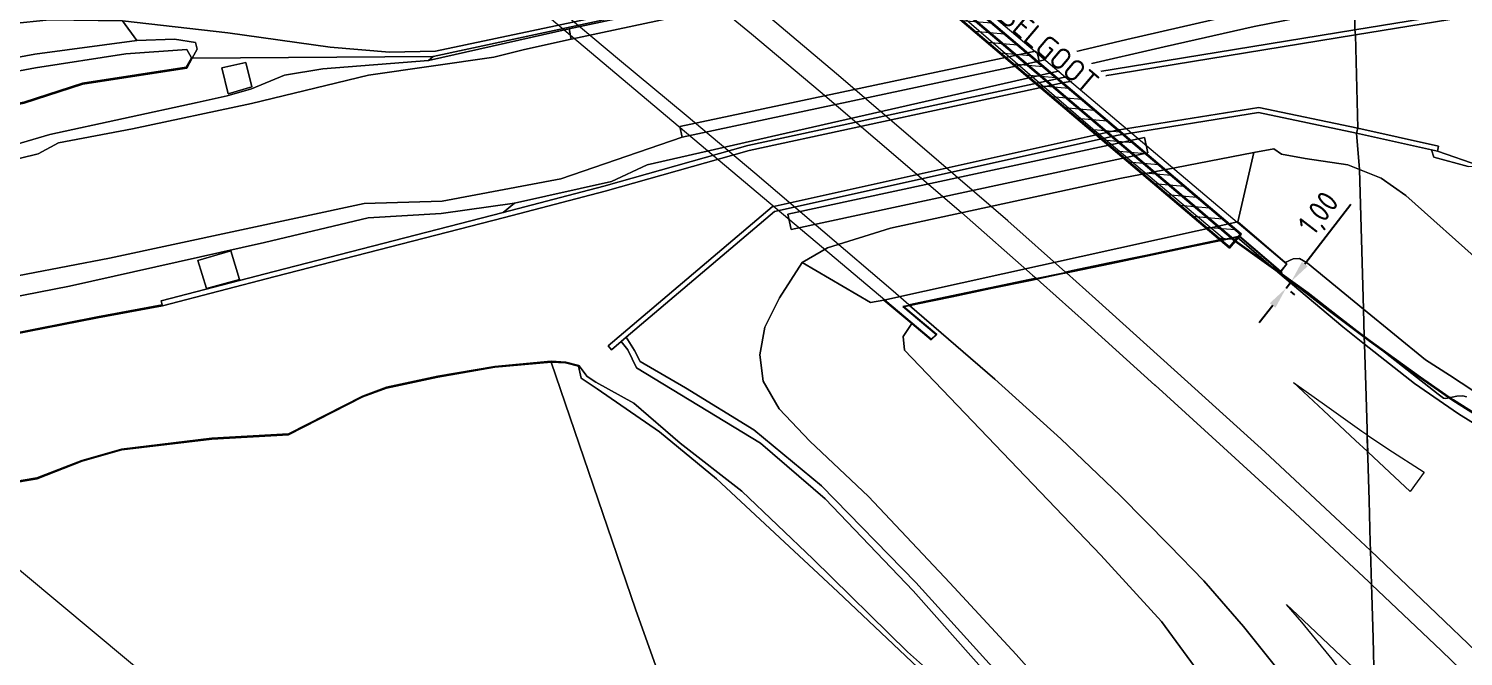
# Model space of a CAD drawing. Header units: metres. Extents: x 112942 to 118371, y 496117 to 499046.
# Drawn here: x 117547.8 to 117711.8, y 496791 to 496862.8 of the extents above; entities that cross this region are included whole.
import ezdxf
from ezdxf.enums import TextEntityAlignment as Align

# ---------------------------------------------------------------- set-up
doc = ezdxf.new("R2010")
doc.units = ezdxf.units.M
doc.linetypes.add('XX-AFBREEK', pattern=[7, 4, -1, 1, -1])
for name, color, linetype, lineweight in [('B-WE-OG-TOPOKAART-G', 253, 'Continuous', 18), ('N-WE-KL-DATA_GLASVEZEL-G', 90, 'KL-GLASVEZEL-N', 35), ('N-WE-KL-DATA_GLASVEZEL-M', 7, 'Continuous', 18), ('N-WE-KL-DATA_KABELGOOT-A', 92, 'Continuous', 18), ('N-WE-KL-DATA_KABELGOOT-G', 90, 'Continuous', 35), ('N-WE-KL-DATA_KABELGOOT-T25', 7, 'Continuous', 25), ('X-XX-AL-AFBREEKLIJN-G', 7, 'XX-AFBREEK', 18)]:
    doc.layers.add(name, color=color, linetype=linetype, lineweight=lineweight)
doc.styles.add('ISO', font='isocp.shx')
doc.styles.add('NLCS-ISO-T25', font='NLCS-ISO.ttf', dxfattribs={"height": 2.5})
doc.linetypes.add('KL-GLASVEZEL-N', pattern='A,4,-1,[101,NLCS.SHX,S=0.5,R=0,X=0,Y=0],-1,4,-1,["G",Standard,S=1,R=0,X=-0.25,Y=-0.5],-1.5', length=12.5)
doc.dimstyles.new('ISO', dxfattribs={"dimtxt": 2.5, "dimasz": 2.5, "dimexe": 1.25, "dimexo": 0.625, "dimtad": 1, "dimtxsty": 'ISO', "dimcen": 2.5, "dimadec": 0, "dimazin": 0, "dimtfac": 1, "dimtmove": 0, "dimatfit": 3, "dimfxl": 1, "dimarcsym": 0})

# ---------------------------------------------------------------- blocks, each defined once
blk = doc.blocks.new('*D6')
at = {"layer": 'Defpoints', "color": 0, "transparency": 16777216}
for p in [(117692.1, 496833.91, 6.77), (117692.1, 496833.91), (117691.49, 496833.12, 6.77)]:
    blk.add_point(p, dxfattribs=at)
at = {"layer": 'N-WE-KL-DATA_GLASVEZEL-M', "color": 0, "lineweight": -2, "transparency": 16777216}
for p, q in [((117693.63, 496835.89), (117698.91, 496842.71)), ((117691.49, 496833.12), (117692.1, 496833.91)), ((117691.98, 496832.74), (117692.47, 496832.36)), ((117692.59, 496833.53), (117693.09, 496833.15)), ((117689.96, 496831.14), (117688.42, 496829.17))]:
    blk.add_line(p, q, dxfattribs=at)
at = {"layer": 'N-WE-KL-DATA_GLASVEZEL-M', "color": 0, "transparency": 16777216}
for points in [[(117693.3, 496836.14), (117693.96, 496835.63), (117692.1, 496833.91)], [(117689.63, 496831.4), (117690.28, 496830.89), (117691.49, 496833.12)]]:
    blk.add_solid(points, dxfattribs=at)
at = {"layer": 'N-WE-KL-DATA_GLASVEZEL-M', "color": 0, "transparency": 16777216, "insert": (117695.4, 496841.55), "char_height": 2.5, "attachment_point": 5, "rotation": 52.2475, "style": 'ISO'}
blk.add_mtext('1,00', dxfattribs=at)

msp = doc.modelspace()

# ---------------------------------------------------------------- hatches: boundary and pattern name
at = {"layer": 'N-WE-KL-DATA_KABELGOOT-A'}
h = msp.add_hatch(dxfattribs=at)
h.set_pattern_fill('ANSI31', color=256, scale=0.35, style=0)
h.set_pattern_definition([(355, (117036.4678, 496814.0653), (0.0968518, 1.1070214), [])])
h.paths.add_polyline_path([(117635.454, 496879.831), (117685.008, 496837.766), (117686.302, 496839.291), (117636.748, 496881.356)])

# ---------------------------------------------------------------- linework, layer by layer
at = {"layer": 'B-WE-OG-TOPOKAART-G'}
for points, elevation in [([(117566.36, 496859.469), (117565.771, 496858.383), (117553.928, 496856.554), (117547.218, 496854.378), (117537.726, 496852.391), (117522.338, 496849.379), (117510.49, 496847.297), (117506.579, 496846.121), (117494.388, 496843.603), (117472.914, 496839.715), (117472.252, 496842.667), (117487.014, 496846.058), (117495.104, 496847.732), (117514.646, 496851.647), (117536.706, 496856.113), (117548.556, 496858.328), (117558.846, 496859.933), (117565.823, 496860.402), (117566.36, 496859.469)], -1.425), ([(117573.277, 496856.143), (117570.548, 496855.344), (117569.824, 496858.307), (117572.59, 496858.92), (117573.277, 496856.143)], -0.787), ([(117569.824, 496858.307), (117570.548, 496855.344), (117573.277, 496856.143), (117572.59, 496858.92), (117569.824, 496858.307)], -0.787), ([(117570.882, 496837.39), (117571.859, 496834.106), (117568.086, 496833.093), (117567.107, 496836.294), (117570.882, 496837.39)], -0.822), ([(117567.107, 496836.294), (117568.086, 496833.093), (117571.859, 496834.106), (117570.882, 496837.39), (117567.107, 496836.294)], -0.822)]:
    msp.add_lwpolyline(points, close=True, dxfattribs=dict(at, elevation=elevation))
for points in [[(117698.311, 496901.104, -1.225), (117698.381, 496898.687, -1.279), (117694.246, 496897.915, -1.257), (117680.282, 496895.357, -1.257), (117677.7, 496894.695, -1.218), (117673.399, 496893.591, -1.153), (117668.299, 496891.233, -1.12), (117664, 496887.78, -1.093), (117654.456, 496877.178, -0.193), (117649.097, 496873.498, -0.19), (117645.347, 496871.615, -0.184), (117641.032, 496870.136, -0.085), (117594.278, 496860.208, 0.092), (117589.011, 496860.121, -0.1), (117582.241, 496860.684, -0.332), (117570.513, 496862.319, -0.671), (117558.475, 496863.702, -0.863), (117550.129, 496863.815, -0.903), (117544.163, 496863.186, -0.918)], [(117675.65, 496878.677, -1.18), (117665.076, 496876.978, -0.57), (117663.116, 496877.723, -0.369), (117657.993, 496875.18, 0.022), (117649.832, 496871.377, 0.005), (117609.532, 496862.778, -0.045), (117593.471, 496859.167, 0.069), (117594.014, 496859.617, -0.163), (117649.681, 496871.624, -0.193), (117659.694, 496877.4, -0.233), (117663.741, 496879.948, -0.713), (117665.381, 496878.886, -0.8), (117668.286, 496879.414, -0.903), (117678.712, 496882.492, -0.958), (117698.719, 496886.994, -1.074), (117698.835, 496883.003, -1.22), (117693.015, 496881.694, -1.21), (117675.65, 496878.677, -1.18)], [(117599.124, 496872.066, 6.957), (117599.791, 496872.212, 7.097), (117614.385, 496875.404, 7.526), (117617.023, 496875.982, 7.436), (117635.745, 496880.078, 7.775), (117637.299, 496880.418, 7.895), (117633.824, 496883.439, 7.686), (117634.494, 496884.154, 7.665), (117634.56, 496884.095, 7.604), (117691.522, 496835.899, 8.015), (117690.902, 496835.104, 7.889), (117690.862, 496835.053, 8.051), (117686.175, 496839.071, 8.087), (117684.416, 496838.703, 7.928), (117665.78, 496834.804, 7.583), (117662.973, 496834.217, 7.634), (117648.714, 496831.234, 7.289), (117647.695, 496831.021, 7.183), (117651.502, 496827.839, 7.147), (117650.928, 496827.292, 7.143), (117594.246, 496875.045, 6.957), (117594.711, 496875.63, 6.957), (117599.124, 496872.066, 6.957)], [(117698.882, 496881.357, 0.188), (117699.293, 496867.171, 0.27), (117687.086, 496864.736, 0.276), (117673.296, 496861.565, 0.227), (117668.145, 496860.335, 0.128), (117663.256, 496859.076, -0.098), (117663.002, 496860.271, 0.116), (117622.188, 496851.59, 0.197), (117622.442, 496850.395, 0.004), (117608.576, 496845.623, 0.16), (117595.042, 496843.073, 0.16), (117586.094, 496842.815, 0.223), (117556.994, 496836.539, 0.083), (117528.39, 496831.055, 0.213)], [(117531.104, 496844.127, 0.373), (117548.835, 496848.5, 0.307), (117551.158, 496849.739, 0.303), (117559.632, 496851.33, 0.25), (117573.217, 496854.256, 0.337), (117586.594, 496857.495, 0.337), (117600.925, 496859.542, 0.465), (117604.45, 496860.41, 0.445), (117609.781, 496861.611, 0.447), (117650.081, 496870.209, 0.451), (117666.331, 496875.357, 0.42), (117682.043, 496877.984, 0.183), (117698.882, 496881.357, 0.188)], [(117684.406, 496838.752, 7.928), (117680.077, 496837.846, 7.788), (117675.611, 496836.912, 7.691), (117671.275, 496836.005, 7.566), (117667.069, 496835.125, 7.469), (117666.28, 496834.96, 7.459), (117659.678, 496840.817, 7.457), (117649.885, 496849.237, 7.453), (117640.09, 496857.648, 7.406), (117631.819, 496864.62, 7.387), (117623.385, 496871.618, 7.348), (117617.823, 496876.106, 7.329), (117618.699, 496876.298, 7.356), (117622.998, 496877.238, 7.451), (117627.36, 496878.192, 7.54), (117631.793, 496879.162, 7.673), (117635.755, 496880.029, 7.775), (117652.488, 496865.948, 7.841), (117669.417, 496851.356, 7.85), (117684.406, 496838.752, 7.928)], [(117649.681, 496871.624, -0.193), (117594.014, 496859.617, -0.163), (117566.448, 496859.422, -1.127), (117567.021, 496860.46, -0.922), (117566.818, 496861.225, -0.832), (117564.416, 496861.598, -0.88), (117560.11, 496861.439, -0.998), (117558.475, 496863.702, -0.863), (117570.513, 496862.319, -0.671), (117582.241, 496860.684, -0.332), (117589.011, 496860.121, -0.1), (117594.278, 496860.208, 0.092), (117641.032, 496870.136, -0.085)], [(117649.832, 496871.377, 0.005), (117650.081, 496870.209, 0.451), (117609.781, 496861.611, 0.447), (117609.532, 496862.778, -0.045), (117649.832, 496871.377, 0.005)], [(117622.806, 496868.472, 7.515), (117630.379, 496862.207, 7.539), (117638.234, 496855.592, 7.566), (117646.61, 496848.456, 7.584), (117654.405, 496841.759, 7.594), (117662.522, 496834.613, 7.596), (117662.913, 496834.255, 7.597)], [(117711.529, 496864.649, -0.915), (117738.958, 496869.07, -1.008), (117739.01, 496868.748, -0.952), (117739.05, 496868.497, -1.446), (117711.622, 496864.076, -1.446), (117699.439, 496862.1, -1.446), (117699.346, 496862.673, -0.894), (117711.529, 496864.649, -0.915)], [(117713.656, 496847.096, -1.446), (117708.801, 496848.8, -1.446), (117708.925, 496849.367, -1.446), (117699.686, 496851.403, -1.446), (117699.439, 496862.1, -1.446), (117711.622, 496864.076, -1.446), (117739.05, 496868.497, -1.446)], [(117528.39, 496831.055, 0.213), (117556.994, 496836.539, 0.083), (117586.094, 496842.815, 0.223), (117595.042, 496843.073, 0.16), (117608.576, 496845.623, 0.16), (117622.442, 496850.395, 0.004), (117663.256, 496859.076, -0.098), (117668.145, 496860.335, 0.128), (117673.296, 496861.565, 0.227), (117687.086, 496864.736, 0.276), (117699.293, 496867.171, 0.27), (117699.347, 496865.29, -0.89)], [(117711.529, 496864.649, -0.915), (117699.346, 496862.673, -0.894), (117699.347, 496865.29, -0.89), (117706.152, 496866.62, -0.813), (117710.987, 496867.453, -0.909), (117711.529, 496864.649, -0.915)], [(117699.347, 496865.29, -0.89), (117687.835, 496863.041, -1.02), (117677.539, 496860.701, -0.922), (117668.284, 496858.598, -0.833), (117618.447, 496847.213, -0.734), (117614.377, 496845.33, -0.804), (117603.294, 496842.848, -0.88), (117594.898, 496841.651, -0.992), (117586.581, 496841.148, -1.053), (117574.722, 496838.325, -1.141), (117552.407, 496833.368, -1.203), (117526.462, 496828.3, -1.2)], [(117629.971, 496849.43, -0.604), (117613.504, 496844.772, -0.593), (117601.997, 496841.764, -0.822), (117603.294, 496842.848, -0.88), (117614.377, 496845.33, -0.804), (117618.447, 496847.213, -0.734), (117668.284, 496858.598, -0.833), (117677.539, 496860.701, -0.922), (117687.835, 496863.041, -1.02), (117699.347, 496865.29, -0.89), (117699.346, 496862.673, -0.894), (117666.007, 496857.219, -0.601), (117629.971, 496849.43, -0.604)], [(117662.913, 496834.255, 7.597), (117661.98, 496834.06, 7.576), (117657.644, 496833.153, 7.459), (117653.233, 496832.23, 7.352), (117649.109, 496831.368, 7.239), (117648.366, 496831.212, 7.205), (117646.573, 496832.772, 7.216), (117638.53, 496839.632, 7.184), (117630.759, 496846.277, 7.176), (117622.898, 496852.88, 7.14), (117615.292, 496859.204, 7.114), (117607.571, 496865.661, 7.085)], [(117558.475, 496863.702, -0.863), (117560.11, 496861.439, -0.998), (117548.446, 496859.884, -1.02), (117535.047, 496857.386, -1.149), (117516.429, 496853.634, -1.152), (117496.36, 496848.961, -1.155), (117484.284, 496847.135, -1.118), (117471.928, 496843.919, -1.076), (117470.876, 496848.168, -1.123), (117499.883, 496854.82, -1.127), (117529.969, 496860.393, -0.967), (117544.163, 496863.186, -0.918), (117550.129, 496863.815, -0.903), (117558.475, 496863.702, -0.863)], [(117560.11, 496861.439, -0.998), (117564.416, 496861.598, -0.88), (117566.818, 496861.225, -0.832), (117567.021, 496860.46, -0.922), (117566.448, 496859.422, -1.127), (117566.36, 496859.469, -1.425), (117565.823, 496860.402, -1.425), (117558.846, 496859.933, -1.425), (117548.556, 496858.328, -1.425), (117536.706, 496856.113, -1.425), (117514.646, 496851.647, -1.425), (117495.104, 496847.732, -1.425), (117487.014, 496846.058, -1.425), (117472.252, 496842.667, -1.425), (117471.928, 496843.919, -1.076), (117484.284, 496847.135, -1.118), (117496.36, 496848.961, -1.155), (117516.429, 496853.634, -1.152), (117535.047, 496857.386, -1.149), (117548.446, 496859.884, -1.02), (117560.11, 496861.439, -0.998)], [(117609.532, 496862.778, -0.045), (117609.781, 496861.611, 0.447), (117604.45, 496860.41, 0.445), (117600.925, 496859.542, 0.465), (117586.594, 496857.495, 0.337), (117573.217, 496854.256, 0.337), (117559.632, 496851.33, 0.25), (117551.158, 496849.739, 0.303), (117548.835, 496848.5, 0.307), (117531.104, 496844.127, 0.373)], [(117533.832, 496825.45, -1.445), (117555.634, 496829.749, -1.445), (117563.053, 496831.118, -1.445), (117575.954, 496834.452, -1.445), (117602.143, 496841.203, -1.445), (117613.656, 496844.212, -1.445), (117630.111, 496848.867, -1.445), (117666.115, 496856.649, -1.445), (117699.439, 496862.1, -1.446)], [(117544.328, 496848.965, -0.868), (117550.184, 496850.699, -0.845), (117567.009, 496854.352, -0.787), (117570.434, 496855.11, -0.793), (117573.236, 496855.908, -0.697), (117576.983, 496857.461, -0.61), (117581.394, 496858.207, -0.369), (117593.471, 496859.167, 0.069), (117609.532, 496862.778, -0.045)], [(117699.439, 496862.1, -1.446), (117666.115, 496856.649, -1.445), (117630.111, 496848.867, -1.445), (117613.656, 496844.212, -1.445), (117602.143, 496841.203, -1.445), (117575.954, 496834.452, -1.445), (117563.053, 496831.118, -1.445), (117563.029, 496831.211, -1.102), (117562.907, 496831.679, -0.973), (117575.809, 496835.014, -0.967), (117601.997, 496841.764, -0.822), (117613.504, 496844.772, -0.593), (117629.971, 496849.43, -0.604), (117666.007, 496857.219, -0.601), (117699.346, 496862.673, -0.894), (117699.439, 496862.1, -1.446)], [(117699.439, 496862.1, -1.446), (117699.686, 496851.403, -1.446), (117688.363, 496853.783, -1.445), (117672.172, 496851.192, -1.445), (117632.766, 496842.406, -1.445), (117613.999, 496826.532, -1.445), (117614.374, 496826.089, -1.446), (117615.484, 496827.029, -1.446), (117616.254, 496826.075, -1.446), (117617.257, 496823.997, -1.446), (117631.405, 496815.411, -1.446), (117638.818, 496809.019, -1.446), (117648.862, 496798.5, -1.446), (117657.853, 496788.365, -1.446)], [(117622.442, 496850.395, 0.004), (117622.188, 496851.59, 0.197), (117663.002, 496860.271, 0.116), (117663.256, 496859.076, -0.098), (117622.442, 496850.395, 0.004)], [(117472.932, 496839.617, -1.099), (117472.914, 496839.715, -1.425), (117494.388, 496843.603, -1.425), (117506.579, 496846.121, -1.425), (117510.49, 496847.297, -1.425), (117522.338, 496849.379, -1.425), (117537.726, 496852.391, -1.425), (117547.218, 496854.378, -1.425), (117553.928, 496856.554, -1.425), (117565.771, 496858.383, -1.425), (117566.36, 496859.469, -1.425), (117566.448, 496859.422, -1.127), (117565.836, 496858.292, -1.161), (117553.952, 496856.457, -1.234), (117547.243, 496854.281, -1.161), (117537.746, 496852.293, -1.152), (117522.356, 496849.281, -1.152), (117510.513, 496847.199, -1.166), (117506.603, 496846.024, -1.163), (117494.407, 496843.505, -1.099), (117472.932, 496839.617, -1.099)], [(117593.471, 496859.167, 0.069), (117581.394, 496858.207, -0.369), (117576.983, 496857.461, -0.61), (117573.236, 496855.908, -0.697), (117570.434, 496855.11, -0.793), (117567.009, 496854.352, -0.787), (117550.184, 496850.699, -0.845), (117544.328, 496848.965, -0.868), (117528.854, 496846.056, -1.04), (117511.216, 496842.436, -1.037), (117489.738, 496837.41, -1.06), (117474.359, 496834.391, -0.957), (117472.932, 496839.617, -1.099), (117494.407, 496843.505, -1.099), (117506.603, 496846.024, -1.163), (117510.513, 496847.199, -1.166), (117522.356, 496849.281, -1.152), (117537.746, 496852.293, -1.152), (117547.243, 496854.281, -1.161), (117553.952, 496856.457, -1.234), (117565.836, 496858.292, -1.161), (117566.448, 496859.422, -1.127), (117594.014, 496859.617, -0.163), (117593.471, 496859.167, 0.069)], [(117699.686, 496851.403, -1.446), (117699.561, 496850.836, -0.546), (117688.348, 496853.193, -0.599), (117672.281, 496850.622, -0.619), (117633.032, 496841.871, -0.622), (117616.052, 496827.509, -1.06), (117615.484, 496827.029, -1.446), (117614.374, 496826.089, -1.446), (117613.999, 496826.532, -1.445), (117632.766, 496842.406, -1.445), (117672.172, 496851.192, -1.445), (117688.363, 496853.783, -1.445), (117699.686, 496851.403, -1.446)], [(117662.267, 496784.968, -0.981), (117649.169, 496799.451, -0.981), (117638.397, 496810.517, -1.022), (117630.639, 496816.943, -1.08), (117622.857, 496821.735, -1.051), (117617.646, 496824.719, -1.092), (117617.028, 496825.987, -1.054), (117616.052, 496827.509, -1.06), (117633.032, 496841.871, -0.622), (117672.281, 496850.622, -0.619), (117688.348, 496853.193, -0.599), (117699.561, 496850.836, -0.546)], [(117699.561, 496850.836, -0.546), (117699.885, 496846.68, -0.255), (117698.546, 496847.208, -0.27), (117693.656, 496847.93, -0.009), (117690.983, 496848.462, 0.098), (117690.093, 496849.069, 0.116), (117687.795, 496848.618, 0.161), (117672.491, 496845.653, -0.015), (117646.264, 496839.969, -0.036), (117639.082, 496837.749, -0.036), (117636.191, 496836.076, -0.056), (117633.591, 496832.017, -0.105), (117631.89, 496828.675, -0.433), (117631.32, 496825.485, -0.599), (117631.701, 496822.492, -0.871), (117633.547, 496819.321, -0.842), (117637.064, 496815.644, -0.761), (117643.749, 496809.296, -0.741), (117653.065, 496799.449, -0.715), (117660.657, 496791.238, -0.758), (117667.45, 496783.576, -0.671)], [(117634.545, 496841.573, -0.458), (117675.314, 496850.352, -0.536), (117675.69, 496848.606, -0.24), (117634.921, 496839.827, -0.255), (117634.545, 496841.573, -0.458)], [(117634.545, 496841.573, -0.458), (117634.921, 496839.827, -0.255), (117675.69, 496848.606, -0.24), (117675.314, 496850.352, -0.536), (117634.545, 496841.573, -0.458)], [(117699.561, 496850.836, -0.546), (117699.686, 496851.403, -1.446), (117708.925, 496849.367, -1.446), (117708.801, 496848.8, -1.446), (117708.097, 496848.955, -0.575), (117699.561, 496850.836, -0.546)], [(117699.885, 496846.68, -0.255), (117699.561, 496850.836, -0.546), (117708.097, 496848.955, -0.575), (117708.398, 496848.105, -0.648), (117712.295, 496847.021, -0.752)], [(117636.191, 496836.076, -0.056), (117639.082, 496837.749, -0.036), (117646.264, 496839.969, -0.036), (117672.491, 496845.653, -0.015), (117687.795, 496848.618, 0.161), (117685.959, 496840.724, 4.958), (117645.498, 496831.758, 5.004), (117643.979, 496831.502, 4.924), (117636.191, 496836.076, -0.056)], [(117699.885, 496846.68, -0.255), (117700.346, 496830.738, 7.746), (117693.937, 496835.97, 7.796), (117693.037, 496836.532, 7.841), (117692.303, 496836.465, 7.901), (117691.397, 496836.072, 7.904), (117685.959, 496840.724, 4.958), (117687.795, 496848.618, 0.161), (117690.093, 496849.069, 0.116), (117690.983, 496848.462, 0.098), (117693.656, 496847.93, -0.009), (117698.546, 496847.208, -0.27), (117699.885, 496846.68, -0.255)], [(117720.703, 496846.547, -1.128), (117712.295, 496847.021, -0.752), (117708.398, 496848.105, -0.648), (117708.097, 496848.955, -0.575), (117708.801, 496848.8, -1.446), (117713.656, 496847.096, -1.446), (117720.348, 496846.826, -1.446), (117720.703, 496846.547, -1.128)], [(117700.346, 496830.738, 7.746), (117699.885, 496846.68, -0.255), (117702.358, 496845.704, -0.228), (117705.167, 496843.715, -0.102), (117714.069, 496835.787, 0.977)], [(117714.069, 496835.787, 0.977), (117705.167, 496843.715, -0.102), (117702.358, 496845.704, -0.228), (117699.885, 496846.68, -0.255)], [(117526.462, 496828.3, -1.2), (117552.407, 496833.368, -1.203), (117574.722, 496838.325, -1.141), (117586.581, 496841.148, -1.053), (117594.898, 496841.651, -0.992), (117603.294, 496842.848, -0.88), (117601.997, 496841.764, -0.822)], [(117601.997, 496841.764, -0.822), (117575.809, 496835.014, -0.967), (117562.907, 496831.679, -0.973), (117563.029, 496831.211, -1.102), (117555.615, 496829.847, -1.127), (117533.812, 496825.549, -1.118)], [(117691.397, 496836.072, 7.904), (117691.591, 496835.906, 8.015), (117690.941, 496835.073, 7.889), (117690.869, 496834.981, 8.051), (117686.161, 496839.017, 8.087), (117685.884, 496838.959, 7.925), (117684.426, 496838.654, 7.928), (117680.174, 496837.764, 7.787), (117675.704, 496836.829, 7.69), (117671.368, 496835.922, 7.566), (117667.162, 496835.042, 7.469), (117666.374, 496834.877, 7.459), (117666.197, 496834.84, 8.207), (117665.79, 496834.755, 7.583), (117663.294, 496834.233, 8.369), (117663.003, 496834.172, 7.598), (117662.983, 496834.168, 7.634), (117662.077, 496833.978, 7.576), (117657.736, 496833.07, 7.458), (117653.327, 496832.148, 7.353), (117649.202, 496831.285, 7.239), (117648.724, 496831.185, 7.289), (117648.461, 496831.13, 7.205), (117647.806, 496830.993, 7.183), (117651.577, 496827.841, 7.147), (117650.93, 496827.225, 7.143), (117648.717, 496829.071, 6.865), (117645.498, 496831.758, 5.004), (117685.959, 496840.724, 4.958), (117691.397, 496836.072, 7.904)], [(117700.462, 496826.731, 7.727), (117700.599, 496822.009, 7.688), (117700.745, 496816.952, 7.661), (117700.763, 496816.341, 7.665), (117700.818, 496814.422, 7.631), (117700.837, 496813.756, 7.62), (117700.979, 496808.849, 7.507), (117701.119, 496804.032, 7.417), (117701.145, 496803.113, 7.384), (117698.873, 496805.278, 7.384), (117689.048, 496814.392, 7.403), (117680.243, 496822.38, 7.42), (117669.726, 496831.903, 7.46), (117666.374, 496834.877, 7.459), (117667.162, 496835.042, 7.469), (117671.368, 496835.922, 7.566), (117675.704, 496836.829, 7.69), (117680.174, 496837.764, 7.787), (117684.426, 496838.654, 7.928), (117685.884, 496838.959, 7.925), (117690.563, 496834.947, 7.844), (117697.987, 496828.697, 7.765), (117700.462, 496826.731, 7.727)], [(117690.941, 496835.073, 7.889), (117691.046, 496834.72, 7.793), (117694.013, 496832.582, 7.832), (117697.362, 496829.966, 7.835), (117700.437, 496827.604, 7.803), (117700.462, 496826.731, 7.727), (117697.987, 496828.697, 7.765), (117690.563, 496834.947, 7.844), (117685.884, 496838.959, 7.925), (117686.161, 496839.017, 8.087), (117690.869, 496834.981, 8.051), (117690.941, 496835.073, 7.889)], [(117667.45, 496783.576, -0.671), (117660.657, 496791.238, -0.758), (117653.065, 496799.449, -0.715), (117643.749, 496809.296, -0.741), (117637.064, 496815.644, -0.761), (117633.547, 496819.321, -0.842), (117631.701, 496822.492, -0.871), (117631.32, 496825.485, -0.599), (117631.89, 496828.675, -0.433), (117633.591, 496832.017, -0.105), (117636.191, 496836.076, -0.056), (117643.979, 496831.502, 4.924), (117645.498, 496831.758, 5.004), (117648.717, 496829.071, 6.865), (117647.736, 496827.599, 6.781), (117647.888, 496826.049, 6.697), (117653.066, 496820.635, 6.711), (117670.316, 496802.61, 6.711), (117677.245, 496795.018, 6.639), (117684.909, 496784.549, 6.448)], [(117691.397, 496836.072, 7.904), (117692.303, 496836.465, 7.901), (117693.037, 496836.532, 7.841), (117693.937, 496835.97, 7.796), (117700.346, 496830.738, 7.746), (117700.437, 496827.604, 7.803), (117697.362, 496829.966, 7.835), (117694.013, 496832.582, 7.832), (117691.046, 496834.72, 7.793), (117690.941, 496835.073, 7.889), (117691.591, 496835.906, 8.015), (117691.397, 496836.072, 7.904)], [(117690.436, 496789.688, 6.986), (117686.619, 496794.446, 7.039), (117682.091, 496799.645, 7.109), (117678.151, 496803.715, 7.13), (117672.533, 496809.416, 7.164), (117665.746, 496815.905, 7.169), (117658.193, 496822.719, 7.181), (117648.461, 496831.13, 7.205), (117648.724, 496831.185, 7.289), (117649.202, 496831.285, 7.239), (117653.327, 496832.148, 7.353), (117657.736, 496833.07, 7.458), (117662.077, 496833.978, 7.576), (117662.983, 496834.168, 7.634), (117663.003, 496834.172, 7.598), (117663.42, 496833.791, 7.599), (117668.787, 496829.016, 7.589), (117676.506, 496822.033, 7.584), (117676.513, 496822.046, 7.586), (117684.352, 496814.886, 7.584), (117691.945, 496807.931, 7.592), (117700.917, 496799.572, 7.571), (117701.257, 496799.249, 7.57)], [(117701.145, 496803.113, 7.384), (117701.257, 496799.249, 7.57), (117700.917, 496799.572, 7.571), (117691.945, 496807.931, 7.592), (117684.352, 496814.886, 7.584), (117676.513, 496822.046, 7.586), (117676.506, 496822.033, 7.584), (117668.787, 496829.016, 7.589), (117663.42, 496833.791, 7.599), (117663.003, 496834.172, 7.598), (117663.294, 496834.233, 8.369), (117665.79, 496834.755, 7.583), (117666.197, 496834.84, 8.207), (117666.374, 496834.877, 7.459), (117669.726, 496831.903, 7.46), (117680.243, 496822.38, 7.42), (117689.048, 496814.392, 7.403), (117698.873, 496805.278, 7.384), (117701.145, 496803.113, 7.384)], [(117563.053, 496831.118, -1.445), (117555.634, 496829.749, -1.445), (117533.832, 496825.45, -1.445), (117515.701, 496821.852, -1.445), (117501.804, 496819.018, -1.445), (117479.65, 496814.258, -1.445), (117479.629, 496814.355, -1.144), (117490.207, 496816.628, -1.21), (117498.699, 496818.453, -1.21), (117501.784, 496819.116, -1.22), (117515.681, 496821.95, -1.135), (117533.812, 496825.549, -1.118), (117555.615, 496829.847, -1.127), (117563.029, 496831.211, -1.102), (117563.053, 496831.118, -1.445)], [(117684.909, 496784.549, 6.448), (117677.245, 496795.018, 6.639), (117670.316, 496802.61, 6.711), (117653.066, 496820.635, 6.711), (117647.888, 496826.049, 6.697), (117647.736, 496827.599, 6.781), (117648.717, 496829.071, 6.865), (117650.93, 496827.225, 7.143), (117651.577, 496827.841, 7.147), (117647.806, 496830.993, 7.183), (117648.461, 496831.13, 7.205), (117658.193, 496822.719, 7.181), (117665.746, 496815.905, 7.169), (117672.533, 496809.416, 7.164), (117678.151, 496803.715, 7.13), (117682.091, 496799.645, 7.109), (117686.619, 496794.446, 7.039), (117690.436, 496789.688, 6.986)], [(117716.828, 496818.798, 7.553), (117710.189, 496823.18, 7.643), (117707.448, 496824.94, 7.691), (117700.346, 496830.738, 7.746)], [(117712.134, 496820.682, 7.61), (117711.707, 496820.809, 7.622), (117711.01, 496820.786, 7.631), (117709.765, 496820.514, 7.643), (117709.481, 496820.553, 7.646), (117708.889, 496821.001, 7.7), (117702.336, 496826.145, 7.784), (117700.437, 496827.604, 7.803), (117700.346, 496830.738, 7.746), (117707.448, 496824.94, 7.691), (117710.189, 496823.18, 7.643), (117716.828, 496818.798, 7.553)], [(117657.853, 496788.365, -1.446), (117648.862, 496798.5, -1.446), (117638.818, 496809.019, -1.446), (117631.405, 496815.411, -1.446), (117617.257, 496823.997, -1.446), (117616.254, 496826.075, -1.446), (117615.484, 496827.029, -1.446), (117616.052, 496827.509, -1.06)], [(117616.052, 496827.509, -1.06), (117617.028, 496825.987, -1.054), (117617.646, 496824.719, -1.092), (117622.857, 496821.735, -1.051), (117630.639, 496816.943, -1.08), (117638.397, 496810.517, -1.022), (117649.169, 496799.451, -0.981), (117662.267, 496784.968, -0.981)], [(117717.628, 496814.741, 7.434), (117711.191, 496818.745, 7.537), (117706.162, 496822.205, 7.638), (117700.462, 496826.731, 7.727), (117700.437, 496827.604, 7.803), (117702.336, 496826.145, 7.784), (117708.889, 496821.001, 7.7), (117709.481, 496820.553, 7.646), (117709.765, 496820.514, 7.643), (117711.01, 496820.786, 7.631), (117711.707, 496820.809, 7.622), (117712.134, 496820.682, 7.61)], [(117717.762, 496787.224, 7.392), (117708.694, 496795.919, 7.385), (117701.145, 496803.113, 7.384), (117701.119, 496804.032, 7.417), (117700.979, 496808.849, 7.507), (117700.837, 496813.756, 7.62), (117700.818, 496814.422, 7.631), (117700.763, 496816.341, 7.665), (117700.745, 496816.952, 7.661), (117700.599, 496822.009, 7.688), (117700.462, 496826.731, 7.727), (117706.162, 496822.205, 7.638), (117711.191, 496818.745, 7.537), (117717.628, 496814.741, 7.434), (117725.778, 496810.338, 7.283)], [(117602.337, 496754.409, -1.39), (117543.188, 496803.788, -1.48), (117535.564, 496809.821, -1.248), (117539.617, 496810.217, -1.166), (117545.565, 496810.793, -1.253), (117548.72, 496811.335, -1.27), (117553.865, 496813.329, -1.262), (117558.407, 496814.619, -1.25), (117568.697, 496815.87, -1.256), (117577.469, 496816.352, -1.29), (117585.947, 496820.683, -1.217), (117588.677, 496821.693, -1.242), (117594.54, 496822.963, -1.256), (117601.045, 496824.074, -1.256), (117607.478, 496824.657, -1.211), (117617.119, 496796.408, -1.533), (117620.979, 496785.638, -1.48)], [(117545.552, 496810.893, -1.448), (117548.693, 496811.432, -1.448), (117553.833, 496813.424, -1.448), (117558.387, 496814.717, -1.448), (117568.688, 496815.97, -1.448), (117577.442, 496816.45, -1.448), (117585.907, 496820.774, -1.448), (117588.649, 496821.79, -1.448), (117594.521, 496823.061, -1.448), (117601.032, 496824.173, -1.448), (117607.477, 496824.757, -1.448), (117609.151, 496824.67, -1.448), (117610.641, 496824.287, -1.448), (117610.617, 496824.19, -1.27), (117609.136, 496824.57, -1.161), (117607.478, 496824.657, -1.211), (117601.045, 496824.074, -1.256), (117594.54, 496822.963, -1.256), (117588.677, 496821.693, -1.242), (117585.947, 496820.683, -1.217), (117577.469, 496816.352, -1.29), (117568.697, 496815.87, -1.256), (117558.407, 496814.619, -1.25), (117553.865, 496813.329, -1.262), (117548.72, 496811.335, -1.27), (117545.565, 496810.793, -1.253)], [(117652.676, 496787.571, -1.448), (117648.226, 496791.537, -1.448), (117637.443, 496802.126, -1.448), (117629.266, 496809.908, -1.451), (117622.215, 496815.41, -1.448), (117616.943, 496819.976, -1.448), (117612.587, 496822.377, -1.448), (117611.594, 496823.022, -1.45), (117610.641, 496824.287, -1.448), (117609.151, 496824.67, -1.448), (117607.477, 496824.757, -1.448), (117601.032, 496824.173, -1.448), (117594.521, 496823.061, -1.448), (117588.649, 496821.79, -1.448), (117585.907, 496820.774, -1.448), (117577.442, 496816.45, -1.448), (117568.688, 496815.97, -1.448), (117558.387, 496814.717, -1.448), (117553.833, 496813.424, -1.448), (117548.693, 496811.432, -1.448), (117545.552, 496810.893, -1.448)], [(117620.979, 496785.638, -1.48), (117617.119, 496796.408, -1.533), (117607.478, 496824.657, -1.211), (117609.136, 496824.57, -1.161), (117610.617, 496824.19, -1.27), (117610.903, 496822.85, -1.054), (117612.745, 496821.631, -0.915), (117619.861, 496816.698, -0.932), (117626.395, 496811.336, -0.938), (117640.272, 496798.392, -0.955), (117651.546, 496787.711, -0.973)], [(117651.546, 496787.711, -0.973), (117640.272, 496798.392, -0.955), (117626.395, 496811.336, -0.938), (117619.861, 496816.698, -0.932), (117612.745, 496821.631, -0.915), (117610.903, 496822.85, -1.054), (117610.617, 496824.19, -1.27), (117610.641, 496824.287, -1.448), (117611.594, 496823.022, -1.45), (117612.587, 496822.377, -1.448), (117616.943, 496819.976, -1.448), (117622.215, 496815.41, -1.448), (117629.266, 496809.908, -1.451), (117637.443, 496802.126, -1.448), (117648.226, 496791.537, -1.448), (117652.676, 496787.571, -1.448)], [(117696.144, 496819.627, 7.655), (117700.149, 496816.757, 7.665), (117700.712, 496816.375, 7.665), (117700.767, 496814.47, 7.63), (117699.422, 496815.717, 7.634), (117695.775, 496819.134, 7.641), (117692.354, 496822.329, 7.646), (117696.144, 496819.627, 7.655)], [(117707.282, 496812.065, 7.649), (117705.694, 496809.871, 7.625), (117703.332, 496812.09, 7.625), (117700.87, 496814.374, 7.63), (117700.814, 496816.306, 7.665), (117703.119, 496814.743, 7.665), (117707.282, 496812.065, 7.649)], [(117769.412, 496734.847, 7.192), (117769.225, 496734.594, 7.906), (117769.096, 496734.419, 7.186), (117768.847, 496734.081, 7.273), (117768.18, 496733.177, 7.408), (117767.846, 496732.725, 7.31), (117767.418, 496733.157, 7.315), (117762.061, 496738.687, 7.33), (117752.431, 496748.732, 7.401), (117743.751, 496757.57, 7.461), (117737.616, 496763.8, 7.499), (117729.943, 496771.489, 7.497), (117718.144, 496783.069, 7.532), (117709.241, 496791.653, 7.55), (117701.257, 496799.249, 7.57), (117701.145, 496803.113, 7.384), (117708.694, 496795.919, 7.385), (117717.762, 496787.224, 7.392), (117727.461, 496777.72, 7.361), (117736.304, 496768.99, 7.349), (117744.67, 496760.554, 7.339), (117753.922, 496751.117, 7.284), (117762.051, 496742.674, 7.235), (117769.412, 496734.847, 7.192)], [(117701.578, 496788.141, 7.32), (117701.435, 496793.099, 7.434), (117701.29, 496798.092, 7.553), (117701.257, 496799.249, 7.57), (117709.241, 496791.653, 7.55), (117718.144, 496783.069, 7.532)], [(117701.257, 496799.249, 7.57), (117701.29, 496798.092, 7.553), (117701.435, 496793.099, 7.434), (117701.578, 496788.141, 7.32)], [(117691.53, 496796.97, 7.299), (117693.46, 496795.165, 7.295), (117697.114, 496791.709, 7.292), (117701.262, 496787.773, 7.301), (117701.547, 496787.499, 7.3), (117701.645, 496784.095, 7.2), (117699.699, 496786.875, 7.226), (117696.754, 496790.712, 7.269), (117693.278, 496794.931, 7.276), (117691.53, 496796.97, 7.299)]]:
    msp.add_polyline3d(points, dxfattribs=at)
at = {"layer": 'N-WE-KL-DATA_KABELGOOT-G', "elevation": 8.007}
msp.add_lwpolyline([(117635.454, 496879.831), (117685.008, 496837.766), (117686.302, 496839.291), (117636.748, 496881.356)], close=True, dxfattribs=at)

# ---------------------------------------------------------------- dimensions: what is measured, and where the dimension line sits
at = {"layer": 'N-WE-KL-DATA_GLASVEZEL-M'}
dim = msp.add_aligned_dim(p1=(117691.486, 496833.121, 6.77), p2=(117692.098, 496833.912, 6.77), distance=0, dimstyle='ISO', override={"dimzin": 0}, dxfattribs=at)
dim.commit()
dim.dimension.update_dxf_attribs({"geometry": '*D6', "text_midpoint": (117695.404, 496841.55)})

# ---------------------------------------------------------------- next in the draw order: wipeouts: each hides what was drawn before it
msp.add_wipeout([(117659.131, 496867.411), (117656.862, 496869.326), (117655.136, 496867.021), (117655.499, 496866.52), (117668.782, 496855.263), (117670.904, 496857.432), (117664.601, 496862.64)]).dxf.layer = 'X-XX-AL-AFBREEKLIJN-G'

# ---------------------------------------------------------------- next in the draw order: linework, layer by layer
at = {"layer": 'N-WE-KL-DATA_GLASVEZEL-G', "flags": 128}
msp.add_lwpolyline([(113099.712, 499014.37), (113099.44, 499003.59), (113099.499, 498999.792), (113099.804, 498996.137), (113099.53, 498968.354), (113099.566, 498951.056), (113099.476, 498942.658), (113099.726, 498939.408), (113100.155, 498937.952), (113101.157, 498935.413), (113102.32, 498932.796), (113103.399, 498931.465), (113105.433, 498929.886), (113106.674, 498929.14), (113108.587, 498928.742), (113115.604, 498928.288), (113129.599, 498927.262), (113152.277, 498925.63), (113152.278, 498925.63), (113175.725, 498923.657), (113198.974, 498921.279), (113220.698, 498917.529), (113241.314, 498911.718), (113259.89, 498904.498), (113281.526, 498893.155), (113301.308, 498879.664), (113319.784, 498863.537), (113333.555, 498848.523), (113341.231, 498838.155), (113343.813, 498834.565), (113349.506, 498825.765), (113354.73, 498816.673), (113359.468, 498807.319), (113363.708, 498797.729), (113367.618, 498787.457), (113368.69, 498784.539), (113369.84, 498781.239), (113370.932, 498777.919), (113371.966, 498774.58), (113372.942, 498771.223), (113373.858, 498767.849), (113374.715, 498764.461), (113375.512, 498761.057), (113376.249, 498757.641), (113376.904, 498754.201), (113377.495, 498750.762), (113378.051, 498747.312), (113378.547, 498743.858), (113378.751, 498742.291), (113379.096, 498739.399), (113379.409, 498736.448), (113379.688, 498733.512), (113379.978, 498730.104), (113380.237, 498726.718), (113380.477, 498723.355), (113380.731, 498719.632), (113381.013, 498716.6), (113381.313, 498713.488), (113381.645, 498710.241), (113382.004, 498707.026), (113382.398, 498703.847), (113382.864, 498700.521), (113383.288, 498697.357), (113383.734, 498694.396), (113384.26, 498691.285), (113384.844, 498688.186), (113385.484, 498685.098), (113386.182, 498682.023), (113386.937, 498678.961), (113387.748, 498675.913), (113388.615, 498672.881), (113389.539, 498669.866), (113390.518, 498666.868), (113391.552, 498663.889), (113392.642, 498660.93), (113393.786, 498657.991), (113394.984, 498655.073), (113396.236, 498652.179), (113397.542, 498649.308), (113398.9, 498646.462), (113400.311, 498643.642), (113401.774, 498640.848), (113403.288, 498638.082), (113404.854, 498635.344), (113406.469, 498632.635), (113408.135, 498629.958), (113409.85, 498627.311), (113411.614, 498624.697), (113413.425, 498622.115), (113415.285, 498619.568), (113417.191, 498617.056), (113419.143, 498614.579), (113421.141, 498612.139), (113423.183, 498609.736), (113425.27, 498607.372), (113427.401, 498605.046), (113429.574, 498602.761), (113431.788, 498600.516), (113434.044, 498598.312), (113436.344, 498596.148), (113437.799, 498594.819), (113441.055, 498591.955), (113443.465, 498589.927), (113445.915, 498587.941), (113448.402, 498586.001), (113450.924, 498584.108), (113453.48, 498582.262), (113456.07, 498580.463), (113458.734, 498578.718), (113461.177, 498577.178), (113463.659, 498575.644), (113466.184, 498574.143), (113469.543, 498572.148), (113472.314, 498570.568), (113475.129, 498569.013), (113477.98, 498567.48), (113480.865, 498565.962), (113483.778, 498564.454), (113489.504, 498561.531), (113492.64, 498560.008), (113501.635, 498555.639), (113510.63, 498551.27), (113519.626, 498546.901), (113528.621, 498542.532), (113537.616, 498538.163), (113546.611, 498533.794), (113555.593, 498529.431), (113560.418, 498527.154), (113579.63, 498518.055), (113601.833, 498507.934), (113627.27, 498496.378), (113627.896, 498496.699), (113651.209, 498486.151), (113674.376, 498475.686), (113700.62, 498463.505), (113723.402, 498452.851), (113747.607, 498441.92), (113826.936, 498407.232), (113831.96, 498404.555), (113856.291, 498390.206), (113876.281, 498378.09), (113881.116, 498375.349), (113901.444, 498365.312), (113923.487, 498354.345), (113947.094, 498342.456), (113969.922, 498330.857), (113998.595, 498316.097), (114017.505, 498306.229), (114042.278, 498293.06), (114066.728, 498280.02), (114090.418, 498267.163), (114113.179, 498254.611), (114113.179, 498254.611), (114136.142, 498241.86), (114161.935, 498227.268), (114186.026, 498213.509), (114206.354, 498201.808), (114231.746, 498186.946), (114255.923, 498172.65), (114282.573, 498156.533), (114306.156, 498142.09), (114330.404, 498127.051), (114353.649, 498112.661), (114377.173, 498098.282), (114400.39, 498084.264), (114400.39, 498084.264), (114400.39, 498084.264), (114424.381, 498069.86), (114447.304, 498056.342), (114471.846, 498042.035), (114494.618, 498028.886), (114509.723, 498020.344), (114519.828, 498014.63), (114532.295, 498007.637), (114547.431, 497999.207), (114554.569, 497995.219), (114561.698, 497991.236), (114576.34, 497983.145), (114594.008, 497973.536), (114612.78, 497963.411), (114629.357, 497954.521), (114637.087, 497950.389), (114659.016, 497938.907), (114663.476, 497936.6), (114670.112, 497933.227), (114681.314, 497927.562), (114688.002, 497924.245), (114688.002, 497924.245), (114699.381, 497918.468), (114713.724, 497911.12), (114722.775, 497906.57), (114739.305, 497898.205), (114758.236, 497888.959), (114781.307, 497877.636), (114789.929, 497873.442), (114806.071, 497865.567), (114820.247, 497858.793), (114832.07, 497853.143), (114839.35, 497849.661), (114859.114, 497839.161), (114859.834, 497838.808), (114861.029, 497838.223), (114918.608, 497811.949), (114920.617, 497810.991), (114927.641, 497808.928), (114945.501, 497801.09), (114955.15, 497796.805), (114965.848, 497790.973), (114978.069, 497784.16), (114993.439, 497777.439), (115009.534, 497770.42), (115024.846, 497763.803), (115042.759, 497756.185), (115061.558, 497748.294), (115077.255, 497741.973), (115077.779, 497741.733), (115092.907, 497735.4), (115110.354, 497728.204), (115119.312, 497724.566), (115128.235, 497737.264), (115131.2, 497735.069), (115137.069, 497730.88), (115143.723, 497726.432), (115148.029, 497723.754), (115152.972, 497720.979), (115157.087, 497718.73), (115164.692, 497714.92), (115172.898, 497710.903), (115184.421, 497705.42), (115193.888, 497701.085), (115205.145, 497695.936), (115213.536, 497692.157), (115219.93, 497689.177), (115224.911, 497687.06), (115232.819, 497683.83), (115236.05, 497682.537), (115239.06, 497681.366), (115251.825, 497676.544), (115276.956, 497667.151), (115291.756, 497661.561), (115301.108, 497658.029), (115320.058, 497650.863), (115338.866, 497643.693), (115343.986, 497641.686), (115350.871, 497638.768), (115360.275, 497634.799), (115365.004, 497632.73), (115366.013, 497632.289), (115368.097, 497631.377), (115378.556, 497626.904), (115381.75, 497621.432), (115390.867, 497617.898), (115409.483, 497610.935), (115429.461, 497603.463), (115472.724, 497587.274), (115509.337, 497573.467), (115554.049, 497556.742), (115598.687, 497540.018), (115647.817, 497521.572), (115674.818, 497511.419), (115678.607, 497521.062), (115684.944, 497518.686), (115735.335, 497499.843), (115749.331, 497494.619), (115760.346, 497490.443), (115766.452, 497487.922), (115783.719, 497479.9), (115812.497, 497466.388), (115840.452, 497453.266), (115858.018, 497445.157), (115866.741, 497441.75), (115868.95, 497447.502), (115869.315, 497448.433, -0.1086482), (116037.119, 497385.881), (116033.732, 497377.249), (116036.858, 497376.155), (116055.709, 497369.801), (116070.22, 497365.032), (116083.866, 497360.782), (116098.486, 497356.612), (116108.822, 497353.737), (116119.993, 497350.693), (116139.214, 497345.83), (116156.574, 497341.763), (116175.357, 497337.731), (116192.155, 497334.492), (116209.518, 497331.394), (116229.215, 497328.132), (116252.122, 497324.636), (116273.129, 497321.579), (116294.892, 497318.468), (116318.004, 497315.13), (116350.283, 497310.51), (116375.702, 497308.929), (116382.507, 497308.552), (116391.295, 497307.551), (116394.42, 497307.113), (116414.484, 497304.356), (116428.189, 497302.486), (116446.786, 497300.064), (116447.908, 497300.203), (116465.238, 497297.672), (116484.7, 497295.014), (116499.765, 497292.854), (116518.539, 497290.195), (116530.143, 497288.552), (116530.143, 497288.552), (116543.156, 497286.449), (116557.771, 497284.095), (116583.542, 497280.464), (116599.888, 497278.119), (116603.095, 497277.66), (116619.573, 497275.303), (116621.152, 497275.082), (116633.544, 497273.341), (116633.545, 497273.341), (116653.547, 497270.317), (116671.848, 497267.597), (116690.341, 497264.969), (116706.459, 497262.623), (116729, 497259.366), (116746.183, 497256.921), (116746.184, 497256.921), (116763.721, 497254.622), (116779.247, 497252.629), (116791.531, 497250.928), (116804.353, 497248.974), (116819.991, 497246.579), (116821.942, 497246.281), (116839.124, 497243.442), (116854.06, 497240.888), (116866.134, 497238.738), (116881.205, 497235.958), (116895.36, 497233.221), (116911.178, 497229.829), (116922.465, 497227.404), (116928.773, 497226.001), (116935.648, 497224.384), (116950.836, 497220.819), (116958.714, 497218.906), (116965.477, 497217.317), (116970.562, 497216.021), (116987.366, 497211.877), (117002.705, 497207.462), (117002.705, 497207.462), (117026.556, 497200.667), (117041.28, 497196.413), (117055.76, 497192.029), (117063.582, 497189.546), (117071.053, 497187.195), (117080.69, 497184.04), (117093.272, 497179.894), (117102.488, 497176.852), (117114.903, 497172.605), (117124.555, 497169.23), (117134.115, 497165.827), (117143.269, 497162.513), (117150.342, 497159.896), (117159.785, 497156.382), (117168.774, 497152.871), (117182.119, 497147.629), (117192.881, 497143.365), (117204.198, 497138.799), (117217.184, 497133.348), (117226.157, 497129.506), (117239.846, 497123.574), (117253.21, 497117.561), (117269.955, 497109.886), (117278.809, 497105.935), (117302.805, 497094.576), (117323.216, 497084.391), (117346.155, 497072.511), (117363.367, 497063.365), (117378.148, 497055.442), (117384.742, 497052.043), (117399.04, 497044.254), (117409.51, 497038.487), (117420.5, 497032.438), (117432.495, 497025.833), (117444.112, 497019.348), (117453.997, 497013.779), (117460.381, 497010.106), (117462.6, 497008.829), (117467.424, 497005.984), (117473.009, 497002.315), (117482.442, 496995.949), (117488.683, 496991.858), (117493.711, 496988.515), (117505.616, 496980.429), (117514.441, 496974.41), (117525.05, 496967.096), (117535.796, 496959.485), (117547.23, 496951.267), (117557.585, 496943.711), (117574.725, 496930.877), (117584.774, 496923.248), (117592.054, 496917.522), (117597.844, 496912.957), (117613.512, 496900.322), (117621.06, 496894.333), (117626.229, 496889.908), (117630.809, 496885.962), (117636.101, 496880.593), (117685.655, 496838.529), (117692.098, 496833.912), (117696.353, 496830.657), (117701.07, 496827.085), (117706.802, 496822.941), (117710.585, 496820.306), (117715.134, 496817.45), (117719.576, 496814.837), (117722.919, 496812.983), (117718.587, 496804.541), (117720.016, 496802.775), (117728.12, 496798.196), (117740.789, 496785.864), (117748.266, 496778.386), (117756.127, 496770.477), (117770.21, 496756.008), (117775.046, 496747.786), (117803.816, 496716.504), (117807.167, 496716.328), (117813.787, 496708.903), (117815.669, 496706.776), (117792.341, 496684.844), (117796.417, 496680.267), (117805.765, 496669.56), (117810.369, 496664.123), (117816.572, 496656.462), (117820.684, 496651.328), (117828.744, 496641.238), (117838.669, 496628.681), (117849.95, 496614.025), (117862.38, 496598.118, -0.4142136), (117862.164, 496596.364), (117861.342, 496595.721, 0.4038997), (117861.1, 496594.002), (117896.691, 496544.976), (117898.377, 496542.654), (117901.058, 496544.599), (117910.823, 496530.799), (117912.397, 496528.613), (117919.735, 496517.522), (117924.034, 496510.821), (117926.852, 496506.352), (117929.449, 496501.812), (117931.551, 496497.719), (117932.901, 496494.763), (117933.935, 496492.403), (117934.954, 496489.973), (117935.883, 496487.497), (117936.745, 496485.072), (117937.542, 496482.62), (117938.237, 496480.116), (117938.515, 496478.903), (117939.155, 496478.359), (117960.435, 496460.288), (117970.788, 496447.015), (117978.262, 496436.696), (117997.148, 496409), (118016.891, 496379.416), (118034.954, 496351.955), (118044.736, 496336.863), (118041.01, 496334.447), (118041.587, 496333.505), (118042.91, 496333.206), (118069.408, 496350.361), (118089.138, 496359.544), (118098.753, 496366.148), (118097.882, 496367.416), (118095.05, 496369.546), (118086.345, 496370.643)], format="xyb", dxfattribs=at)

# ---------------------------------------------------------------- next in the draw order: texts
at = {"layer": 'N-WE-KL-DATA_KABELGOOT-T25', "style": 'NLCS-ISO-T25'}
msp.add_text('KABELGOOT', height=2.5, rotation=319.67319, dxfattribs=at).set_placement((117661.525, 496860.323, 8.007), align=Align.BOTTOM_CENTER)

doc.saveas('drawing.dxf')
